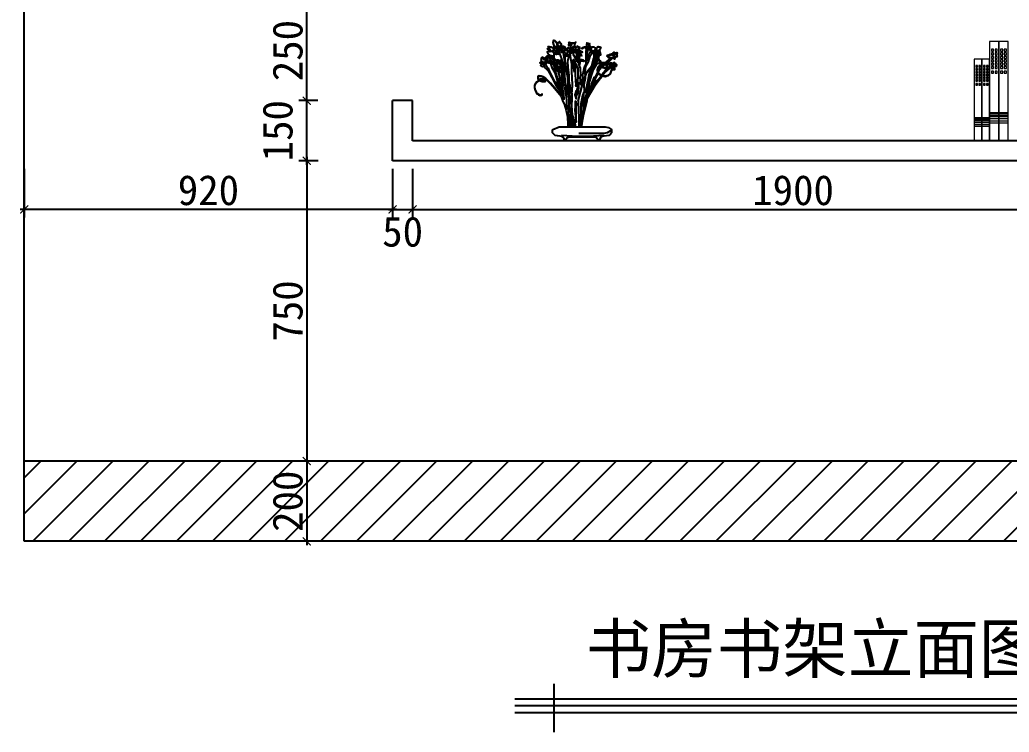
# Model space of a CAD drawing. Header units: millimetres. Extents: x 71641 to 191108, y -23091 to 29972.
# Drawn here: x 156202 to 158673, y -19459 to -17680 of the extents above; entities that cross this region are included whole.
import ezdxf

# ---------------------------------------------------------------- set-up
doc = ezdxf.new("R2010")
doc.units = ezdxf.units.MM
for name, color, linetype in [('00', 1, 'Continuous'), ('3', 5, 'Continuous'), ('7', 7, 'Continuous')]:
    doc.layers.add(name, color=color, linetype=linetype)
doc.layers.add('8', color=8, linetype='Continuous', lineweight=0)
doc.styles.add('30', font='SimSun.ttf', dxfattribs={"height": 75})
doc.styles.get("Standard").update_dxf_attribs({"font": 'SimSun.ttf', "height": 150})
doc.dimstyles.new('30', dxfattribs={"dimscale": 0, "dimtxt": 90, "dimasz": 20, "dimexe": 20, "dimexo": 20, "dimgap": 10, "dimtad": 1, "dimdec": 0, "dimzin": 0, "dimdsep": 46, "dimtxsty": '30', "dimblk": 'ARCHTICK', "dimcen": 20, "dimdle": 10, "dimclrd": 8, "dimclre": 8, "dimclrt": 2, "dimadec": 0, "dimazin": 0, "dimtfac": 1, "dimtdec": 0, "dimtmove": 2, "dimatfit": 3, "dimldrblk": 'DOT', "dimfxl": 0, "dimtolj": 2, "dimtzin": 0, "dimlwd": -1, "dimarcsym": 0})

# ---------------------------------------------------------------- blocks, each defined once
blk = doc.blocks.new('_ARCHTICK')
at = {"color": 0, "linetype": 'ByBlock', "const_width": 0.15}
blk.add_lwpolyline([(-0.5, -0.5), (0.5, 0.5)], dxfattribs=at)
blk = doc.blocks.new('*D471')
at = {"color": 8, "lineweight": -2}
for p, q in [((157183.4, -18052.2), (157183.4, -18173.5)), ((159083.4, -18052.2), (159083.4, -18173.5))]:
    blk.add_line(p, q, dxfattribs=at)
at = {"color": 8}
blk.add_line((157173.4, -18153.5), (159093.4, -18153.5), dxfattribs=at)
at = {"layer": 'Defpoints', "color": 0}
for p in [(157183.4, -18032.2), (159083.4, -18032.2), (159083.4, -18153.5)]:
    blk.add_point(p, dxfattribs=at)
at = {"color": 8, "xscale": 20, "yscale": 20, "zscale": 20, "rotation": 180}
blk.add_blockref('_ARCHTICK', (157183.4, -18153.5), dxfattribs=at)
at = {"color": 8, "xscale": 20, "yscale": 20, "zscale": 20}
blk.add_blockref('_ARCHTICK', (159083.4, -18153.5), dxfattribs=at)
at = {"color": 2, "insert": (158133.4, -18106), "char_height": 75, "attachment_point": 5, "style": '30'}
blk.add_mtext('\\A2;1900', dxfattribs=at)
blk = doc.blocks.new('_Dot')
at = {"color": 0, "linetype": 'ByBlock', "lineweight": -2}
blk.add_line((-0.5, 0), (-1, 0), dxfattribs=at)
at = {"color": 0, "linetype": 'ByBlock', "const_width": 0.5}
blk.add_lwpolyline([(-0.25, 0, 1), (0.25, 0, 1)], format="xyb", close=True, dxfattribs=at)
blk = doc.blocks.new('DOT')
at = {"color": 0, "linetype": 'ByBlock'}
blk.add_line((-0.5, 0), (-1, 0), dxfattribs=at)
at = {"color": 0, "linetype": 'ByBlock', "const_width": 0.5}
blk.add_lwpolyline([(-0.25, 0, 1), (0.25, 0, 1)], format="xyb", close=True, dxfattribs=at)
blk = doc.blocks.new('*D472')
at = {"color": 8, "lineweight": -2}
for p, q in [((157133.4, -18052.2), (157133.4, -18173.5)), ((157183.4, -18052.2), (157183.4, -18173.5))]:
    blk.add_line(p, q, dxfattribs=at)
at = {"color": 8}
blk.add_line((157123.4, -18153.5), (157193.4, -18153.5), dxfattribs=at)
at = {"layer": 'Defpoints', "color": 0}
for p in [(157133.4, -18032.2), (157183.4, -18032.2), (157183.4, -18153.5)]:
    blk.add_point(p, dxfattribs=at)
at = {"color": 8, "xscale": 20, "yscale": 20, "zscale": 20, "rotation": 180}
blk.add_blockref('_ARCHTICK', (157133.4, -18153.5), dxfattribs=at)
at = {"color": 8, "xscale": 20, "yscale": 20, "zscale": 20}
blk.add_blockref('_ARCHTICK', (157183.4, -18153.5), dxfattribs=at)
at = {"color": 2, "insert": (157158.4, -18209.7), "char_height": 75, "attachment_point": 5, "style": '30'}
blk.add_mtext('\\A2;50', dxfattribs=at)
blk = doc.blocks.new('*D473')
at = {"color": 8, "lineweight": -2}
for p, q in [((156947.1, -18032.2), (156899, -18032.2)), ((156947.1, -18782.2), (156899, -18782.2))]:
    blk.add_line(p, q, dxfattribs=at)
at = {"color": 8}
blk.add_line((156919, -18022.2), (156919, -18792.2), dxfattribs=at)
at = {"layer": 'Defpoints', "color": 0}
for p in [(156967.1, -18032.2), (156919, -18782.2), (156967.1, -18782.2)]:
    blk.add_point(p, dxfattribs=at)
at = {"color": 8, "xscale": 20, "yscale": 20, "zscale": 20}
for p, rotation in [((156919, -18032.2), 90), ((156919, -18782.2), 270)]:
    blk.add_blockref('_ARCHTICK', p, dxfattribs=dict(at, rotation=rotation))
at = {"color": 2, "insert": (156871.5, -18407.2), "char_height": 75, "attachment_point": 5, "rotation": 90, "style": '30'}
blk.add_mtext('\\A2;750', dxfattribs=at)
blk = doc.blocks.new('*D474')
at = {"color": 8}
blk.add_line((156919, -18772.2), (156919, -18992.2), dxfattribs=at)
at = {"color": 8, "lineweight": -2}
for p, q in [((156947.1, -18782.2), (156899, -18782.2)), ((156946.4, -18982.2), (156899, -18982.2))]:
    blk.add_line(p, q, dxfattribs=at)
at = {"layer": 'Defpoints', "color": 0}
for p in [(156967.1, -18782.2), (156919, -18982.2), (156966.4, -18982.2)]:
    blk.add_point(p, dxfattribs=at)
at = {"color": 8, "xscale": 20, "yscale": 20, "zscale": 20}
for p, rotation in [((156919, -18782.2), 90), ((156919, -18982.2), 270)]:
    blk.add_blockref('_ARCHTICK', p, dxfattribs=dict(at, rotation=rotation))
at = {"color": 2, "insert": (156871.5, -18882.2), "char_height": 75, "attachment_point": 5, "rotation": 90, "style": '30'}
blk.add_mtext('\\A2;200', dxfattribs=at)
blk = doc.blocks.new('*D475')
at = {"color": 8, "lineweight": -2}
for p, q in [((156213.4, -18052.2), (156213.4, -18173.5)), ((157133.4, -18052.2), (157133.4, -18173.5))]:
    blk.add_line(p, q, dxfattribs=at)
at = {"color": 8}
blk.add_line((157143.4, -18153.5), (156203.4, -18153.5), dxfattribs=at)
at = {"layer": 'Defpoints', "color": 0}
for p in [(156213.4, -18032.2), (157133.4, -18032.2), (156213.4, -18153.5)]:
    blk.add_point(p, dxfattribs=at)
at = {"color": 8, "xscale": 20, "yscale": 20, "zscale": 20, "rotation": 180}
blk.add_blockref('_ARCHTICK', (156213.4, -18153.5), dxfattribs=at)
at = {"color": 8, "xscale": 20, "yscale": 20, "zscale": 20}
blk.add_blockref('_ARCHTICK', (157133.4, -18153.5), dxfattribs=at)
at = {"color": 2, "insert": (156673.4, -18106), "char_height": 75, "attachment_point": 5, "style": '30'}
blk.add_mtext('\\A2;920', dxfattribs=at)
blk = doc.blocks.new('*D477')
at = {"color": 8, "lineweight": -2}
for p, q in [((156946.4, -17632.2), (156899, -17632.2)), ((156946.4, -17882.2), (156899, -17882.2))]:
    blk.add_line(p, q, dxfattribs=at)
at = {"color": 8}
blk.add_line((156919, -17892.2), (156919, -17622.2), dxfattribs=at)
at = {"layer": 'Defpoints', "color": 0}
for p in [(156919, -17632.2), (156966.4, -17632.2), (156966.4, -17882.2)]:
    blk.add_point(p, dxfattribs=at)
at = {"color": 8, "xscale": 20, "yscale": 20, "zscale": 20}
for p, rotation in [((156919, -17632.2), 90), ((156919, -17882.2), 270)]:
    blk.add_blockref('_ARCHTICK', p, dxfattribs=dict(at, rotation=rotation))
at = {"color": 2, "insert": (156871.5, -17757.2), "char_height": 75, "attachment_point": 5, "rotation": 90, "style": '30'}
blk.add_mtext('\\A2;250', dxfattribs=at)
blk = doc.blocks.new('*D478')
at = {"color": 8, "lineweight": -2}
for p, q in [((156946.4, -17882.2), (156899, -17882.2)), ((156947.1, -18032.2), (156899, -18032.2))]:
    blk.add_line(p, q, dxfattribs=at)
at = {"color": 8}
blk.add_line((156919, -18042.2), (156919, -17872.2), dxfattribs=at)
at = {"layer": 'Defpoints', "color": 0}
for p in [(156919, -17882.2), (156966.4, -17882.2), (156967.1, -18032.2)]:
    blk.add_point(p, dxfattribs=at)
at = {"color": 8, "xscale": 20, "yscale": 20, "zscale": 20}
for p, rotation in [((156919, -17882.2), 90), ((156919, -18032.2), 270)]:
    blk.add_blockref('_ARCHTICK', p, dxfattribs=dict(at, rotation=rotation))
at = {"color": 2, "insert": (156846.5, -17957.2), "char_height": 75, "attachment_point": 5, "rotation": 90, "style": '30'}
blk.add_mtext('\\A2;150', dxfattribs=at)

msp = doc.modelspace()

# ---------------------------------------------------------------- hatches: boundary and pattern name
h = msp.add_hatch()
h.set_pattern_fill('ANSI31', color=8, scale=20, style=0)
h.set_pattern_definition([(45, (-14824.956, 160.08), (-44.90128, 44.90128), [])])
h.paths.add_polyline_path([(156213.4, -18782.2), (156213.4, -18982.2), (160003.4, -18982.2), (160003.4, -18782.2)])

# ---------------------------------------------------------------- linework, layer by layer
for p, q in [((156213.4, -18982.2), (156213.4, -16182.2)), ((160003.4, -18982.2), (156213.4, -18982.2))]:
    msp.add_line(p, q)
at = {"color": 3}
for p, q in [((157183.4, -17882.2), (157133.4, -17882.2)), ((157133.4, -18032.2), (157133.4, -17882.2)), ((157183.4, -17982.2), (157183.4, -17882.2)), ((159083.4, -17982.2), (157183.4, -17982.2)), ((159133.4, -18032.2), (157133.4, -18032.2))]:
    msp.add_line(p, q, dxfattribs=at)
at = {"color": 1}
msp.add_line((160003.4, -18782.2), (156213.4, -18782.2), dxfattribs=at)
at = {"layer": '00', "color": 8, "lineweight": -2}
for p, q in [((157535.8, -19337.8, -342.9), (157535.8, -19458.7, -342.9)), ((158860.3, -19376.1, -342.9), (157438.8, -19376.1, -342.9)), ((158860.3, -19410.2, -342.9), (157438.8, -19410.2, -342.9))]:
    msp.add_line(p, q, dxfattribs=at)
at = {"layer": '00', "color": 2, "lineweight": -2}
msp.add_line((158860.3, -19393.2, -342.9), (157438.8, -19393.2, -342.9), dxfattribs=at)
at = {"layer": '3'}
for points in [[(157538.1, -17747.3), (157535.5, -17741.9), (157534.4, -17736.5), (157535, -17733.1), (157536.1, -17731.6), (157538.5, -17732), (157541.7, -17735.7), (157544.1, -17741.2)], [(157538.5, -17748.2), (157535.9, -17742.7), (157534.8, -17737.3), (157535.4, -17733.9), (157536.5, -17732.4), (157538.9, -17732.9), (157542.1, -17736.5), (157544.5, -17742.1)], [(157538.5, -17762.6), (157540.6, -17765.4), (157542.3, -17767.3), (157541.2, -17763.7), (157543.4, -17763.4), (157546.2, -17765.8), (157548.1, -17765.2), (157547.2, -17762.6), (157550.2, -17761.9), (157548.9, -17755.5), (157548.1, -17750.2), (157547.9, -17747.4), (157551.3, -17750), (157553.2, -17749.3), (157553.6, -17747.8), (157553, -17746.1), (157554.1, -17744.8), (157554.7, -17741.6), (157554.1, -17739.7), (157553.2, -17740.1), (157552.1, -17737.4), (157550.9, -17736.1), (157550, -17734.6), (157548.7, -17736.5), (157547.6, -17737.1), (157546.6, -17738.6), (157545.5, -17740.1), (157545.3, -17742.5), (157543.8, -17741.6), (157545.1, -17747), (157543.8, -17747), (157542.9, -17748.5), (157540.8, -17748), (157539.9, -17748.7), (157537.2, -17747.6)], [(157573.9, -17746.6), (157573.2, -17742.7), (157574.1, -17738.4), (157573.4, -17736.7), (157573.9, -17735.9), (157579, -17737.8), (157583.7, -17738), (157583.7, -17740.1), (157586.7, -17737.6), (157590.8, -17735.9), (157588.2, -17739.5), (157587.4, -17744.4), (157586.7, -17745.5), (157585.9, -17747.6), (157584.4, -17751.3), (157584.1, -17757.3), (157583.7, -17760.3), (157582.9, -17762), (157582.4, -17757), (157580.9, -17758.8), (157579.9, -17763.9), (157578.8, -17762.6), (157578.6, -17756.8), (157579.4, -17753), (157578.6, -17750.8), (157578.6, -17747.2), (157577.5, -17746.3), (157575.6, -17745.5), (157573.9, -17746.6)], [(157617, -17753.1), (157617.8, -17755.1), (157619.9, -17755.1), (157621.4, -17754.5), (157624.4, -17754.6), (157626.3, -17754.8), (157626.4, -17754.6), (157624.5, -17754), (157626.3, -17752), (157626.4, -17751.4), (157624.8, -17750.7), (157623.4, -17749.6), (157623.8, -17749.3), (157625.1, -17748.2), (157627.3, -17748.2), (157629.5, -17749.9), (157629.7, -17750.7), (157629.6, -17749.4), (157630.3, -17748.4), (157628.9, -17748.4), (157627.5, -17746.9), (157625.2, -17745.8), (157624.2, -17746.2), (157623.4, -17746.3), (157624.4, -17742.9), (157626.2, -17740.1), (157625.7, -17739.5), (157625.1, -17740.1), (157624.3, -17741.3), (157622.8, -17741.7), (157621.7, -17741.3), (157621.9, -17738.8), (157620.3, -17740.4), (157619.5, -17740.4), (157619.2, -17739.8), (157618.5, -17738.2), (157618, -17737.7), (157617.6, -17743.1), (157617.4, -17747.1)], [(157526.1, -17758.5), (157525.6, -17760.2), (157522.6, -17759.4), (157519.4, -17760.4), (157519.8, -17762.6), (157522, -17765.8), (157525.3, -17768.8)], [(157534.4, -17757.5), (157531.8, -17758.7), (157530.1, -17759.6), (157527.7, -17759.6), (157524.5, -17757.5), (157522.4, -17755.1), (157523.2, -17755.3), (157520.9, -17753.6), (157519.8, -17752.1), (157524.3, -17751.5), (157525.8, -17750.6), (157523, -17748.7), (157521.7, -17747.2), (157524.5, -17747), (157528.4, -17747.6), (157530.9, -17749.1), (157531.4, -17749.1), (157532.7, -17749.3), (157534.2, -17750.2), (157534.6, -17753.4), (157534.8, -17755.3), (157534.4, -17756.2), (157534.8, -17757), (157534.4, -17757)], [(157532.7, -17770.4), (157535.4, -17769.9), (157536.5, -17769.2), (157537.6, -17767.1), (157538.4, -17763.7), (157538.7, -17761.5), (157541.9, -17761.5), (157542.5, -17759.2), (157542.7, -17759), (157544.4, -17758.3), (157544.4, -17756), (157545.9, -17755.1), (157545.5, -17754.2), (157543.6, -17753.4), (157540.8, -17751.9), (157539.1, -17750.4), (157537.2, -17747.6), (157535.2, -17748), (157534.4, -17748.7), (157534.2, -17750.2)], [(157543.4, -17763.4), (157545.1, -17760.7), (157546.8, -17760.4), (157545.7, -17757.2), (157546.8, -17754.5), (157546.8, -17752.5), (157545.3, -17750), (157544, -17749.8), (157543.8, -17751), (157543.6, -17751.7), (157542.2, -17752.6)], [(157555.8, -17785.6), (157559.2, -17795.5), (157562.4, -17806.3), (157561.1, -17793.9), (157557.6, -17784.7), (157556.1, -17777.4), (157551, -17764.4), (157548.8, -17750.1)], [(157554.1, -17744.8), (157556.3, -17745.1), (157560.2, -17746.1), (157563.2, -17748.1), (157563.8, -17749.8), (157563.2, -17750.4), (157562.5, -17751.1), (157562.5, -17750), (157560.8, -17748.1), (157556.7, -17748.1), (157557.4, -17751.1), (157557.4, -17752.5), (157557, -17756.4), (157556.7, -17757), (157556.1, -17759.2), (157555.9, -17760.2), (157555.5, -17761.7), (157555.6, -17761.1), (157555.4, -17759.2), (157554.3, -17755.5), (157554.1, -17750.4), (157553.4, -17748.6)], [(157557.2, -17754.5), (157559.7, -17751.5), (157561.5, -17751.9), (157563.8, -17753.2), (157566.4, -17752.3), (157568.5, -17753.8), (157569.2, -17757), (157567.7, -17757), (157566.6, -17755.5), (157564.9, -17754.9)], [(157557.2, -17754.5), (157558, -17758.5), (157558.7, -17762.2), (157561.5, -17762.2), (157564, -17762.2), (157565.3, -17764.1), (157564.9, -17767.1), (157567, -17770.3), (157570.2, -17769.9), (157572.2, -17767.3), (157574.5, -17770.1), (157577.6, -17771.7)], [(157558.9, -17763.4), (157561.4, -17777.7), (157564, -17800.9), (157567.2, -17808.5), (157569.7, -17822.1), (157570, -17821.2), (157568.4, -17808.8), (157566.8, -17797.7), (157565.6, -17792), (157564, -17784.4), (157564.3, -17775.5), (157564.6, -17767.9)], [(157574.7, -17752.1), (157571.9, -17750.4), (157570.9, -17750.4), (157569.2, -17752.3), (157568.5, -17753.8)], [(157573.2, -17770.1), (157570.3, -17784.7), (157570.6, -17799), (157573.2, -17818.6), (157573.2, -17830.7), (157574.1, -17840.2), (157576, -17844), (157576.4, -17851.9), (157578.9, -17863.1), (157581.1, -17863.7), (157582.1, -17858.6), (157582.4, -17841.8), (157580.8, -17809.4), (157580.8, -17799.9), (157580.8, -17791), (157578.3, -17777.7), (157577.3, -17769.8), (157575.4, -17756.5), (157574.5, -17750.4)], [(157583.2, -17761.3), (157585.8, -17761), (157588.8, -17761.4), (157591.7, -17762.7), (157592.9, -17762.1), (157593.5, -17760), (157593.8, -17757.3), (157595.1, -17758.3), (157596.3, -17762.3), (157598.6, -17759.3), (157599.5, -17759.3), (157602.6, -17759.9), (157604.9, -17761.4), (157607.6, -17761.3), (157607.7, -17760.9), (157602.7, -17758.5), (157599, -17757), (157598.9, -17755.4), (157600.9, -17750.4), (157600.9, -17748.9), (157599.2, -17749.9), (157597.3, -17748.3), (157596.2, -17746.8), (157594.4, -17746.5), (157593.8, -17748), (157593.7, -17749.7), (157592.6, -17750), (157590.1, -17748.2), (157587.1, -17746.7), (157586, -17747.1)], [(157585.9, -17748.1), (157587.6, -17749), (157589.3, -17750.5), (157590.2, -17751.9), (157590, -17754.5), (157588.9, -17755.3), (157586.2, -17756.3), (157584.5, -17757.7), (157584.2, -17758.3)], [(157592.5, -17762.3), (157593.7, -17770.9), (157595.4, -17785.8), (157593.7, -17783.6), (157589.4, -17774.3), (157585.2, -17767.9), (157584.7, -17762.3), (157584.6, -17761.2)], [(157592.5, -17762.6), (157592.3, -17767.3), (157591.8, -17772.2), (157591, -17774.3), (157590.2, -17775.4)], [(157617, -17752.9), (157616, -17759.7), (157616, -17773.9), (157616, -17788.7), (157615.6, -17792), (157611.9, -17798.7), (157608.9, -17811.3), (157607.7, -17818), (157607.3, -17825.1), (157604.4, -17842.8), (157603.5, -17841.6), (157602.2, -17832.2), (157601.8, -17824.5), (157603.5, -17818.6), (157602.6, -17800.7), (157598.8, -17790.9), (157598.4, -17771.3), (157597.5, -17761.1)], [(157600.3, -17778.6), (157600.6, -17769.2), (157600.7, -17766.4), (157601.7, -17766.7), (157604.2, -17768.8), (157606.2, -17769.9), (157605, -17768.3), (157602.3, -17764.9), (157600.8, -17764.1), (157599.2, -17764.6), (157598.4, -17766.3), (157598.4, -17771.3)], [(157617, -17753.1), (157616.2, -17750.6), (157614.8, -17748.6), (157612.6, -17749.5), (157609.5, -17751.1), (157608.3, -17752.4), (157606.6, -17753.1), (157605.5, -17752.4), (157605.7, -17751.4), (157607.5, -17750.5), (157609.9, -17748.8), (157612.7, -17747.8), (157615.5, -17747.5), (157617.4, -17747.1)], [(157630.3, -17797.4), (157625.7, -17807.5), (157623.2, -17817.6), (157620.7, -17831.8), (157616.6, -17850.7), (157614.7, -17861.8), (157612.5, -17860.2), (157612.1, -17841.6), (157614.7, -17826.4), (157614.3, -17809.7), (157615.6, -17797.1), (157622.6, -17785.4), (157625.4, -17776.8), (157627.4, -17769), (157631.3, -17763.6)], [(157628.2, -17759.3), (157624.8, -17764.2), (157622.9, -17768.2), (157619.5, -17781.4), (157619.5, -17766.4), (157620.1, -17760.1), (157621.6, -17754.5)], [(157636.6, -17773.2), (157636.5, -17767.9), (157636.7, -17765.7), (157635.6, -17764.4), (157634.8, -17764.9), (157634, -17762.6), (157632.8, -17763.5), (157631.4, -17762.7), (157630.2, -17760.2), (157628.2, -17759.3), (157627.5, -17758.3), (157626.8, -17755.7), (157626.4, -17754.7), (157628.8, -17756.6), (157629.7, -17756.9), (157630.1, -17755.1), (157629.9, -17752.7), (157629.7, -17750.7)], [(157629.7, -17756.9), (157629.8, -17758.5), (157630.2, -17760.2)], [(157630.3, -17748.4), (157632.7, -17747.6), (157635.9, -17748), (157637.5, -17749.3), (157638.8, -17750.7), (157640, -17752.4), (157640.2, -17754.3), (157640.3, -17756.5), (157639.1, -17754.9), (157637.5, -17756.4), (157635.5, -17759.3), (157637.1, -17762.5), (157638.1, -17764.3), (157640.3, -17762.3), (157641.6, -17759.7), (157641.9, -17757.1), (157641.3, -17755.2), (157642.4, -17754.2), (157642.2, -17751.4), (157643.7, -17749.6), (157644.9, -17749.4), (157645.4, -17747.7), (157646.7, -17747.2), (157647.9, -17748.2), (157651.3, -17748.2), (157652.5, -17749.4), (157653.6, -17751.3), (157650, -17756), (157650.7, -17758.1), (157649.8, -17759.5), (157651, -17761.4), (157651.8, -17763.2), (157651.4, -17764.4), (157652.5, -17765.3), (157652.1, -17768.4), (157649.4, -17768.8), (157647.4, -17772.9), (157647.2, -17777.7), (157649, -17780.7), (157649.6, -17780.8), (157649.4, -17781.2), (157652.1, -17783.3), (157652.8, -17785.3), (157652.2, -17786.5), (157650.8, -17786.9), (157650.7, -17785.3), (157650.5, -17784.5), (157649.5, -17783.3), (157648, -17781.5), (157646.7, -17781.2), (157644.8, -17781.3), (157643.9, -17781.2), (157642.5, -17782.8), (157640.7, -17783.8), (157639.3, -17784.1), (157636.5, -17782.8), (157635, -17781.1), (157634.9, -17778.7), (157635.3, -17777.4), (157637.7, -17776.5), (157638.9, -17776.4), (157641.6, -17776.8), (157642.1, -17774.2), (157642.6, -17771.5), (157644.4, -17769.4), (157643.9, -17767.9), (157644, -17765.5), (157645.3, -17764.2), (157645.8, -17762.9), (157646.8, -17760.3), (157646.2, -17758.5), (157645.1, -17759.8), (157644, -17760.5), (157642.7, -17759.2), (157641.6, -17759.7)], [(157642.8, -17759.4), (157638.7, -17767.6), (157634.6, -17778.7), (157630.3, -17796)], [(157686.6, -17778.7), (157686, -17776.7), (157684.8, -17775.7), (157683.2, -17775.6), (157681.5, -17777), (157680.3, -17777.3), (157678, -17777.3), (157674.6, -17776.3), (157671.7, -17773.5), (157670.2, -17771.6), (157669.4, -17769.9), (157669.7, -17768.7), (157670.6, -17768.3), (157673.6, -17767.7), (157677, -17766.5), (157680.1, -17765.5), (157681.8, -17765.2), (157684, -17763.2), (157686.8, -17761.4), (157687.4, -17762.2), (157689.1, -17762.5), (157691.7, -17762.6), (157693, -17762), (157693.9, -17763.8), (157693.1, -17765.9), (157693.2, -17769.6), (157693.9, -17771.1), (157692.9, -17773), (157690.8, -17773.3), (157687.4, -17774.2), (157686.4, -17774.2), (157688.1, -17776.5), (157687.6, -17778.2), (157687.3, -17778.8), (157686.6, -17778.7)], [(157513.4, -17792.7), (157511.7, -17791.6), (157511.2, -17789.8), (157510.1, -17788.4), (157508.9, -17787.9), (157509.4, -17791.3), (157510.1, -17793.5), (157509.3, -17796.1), (157508.8, -17797.6), (157508.5, -17797.9), (157507, -17796.8), (157504, -17794.9), (157503.8, -17793.1), (157504.2, -17791.6), (157506.5, -17790.3), (157507.3, -17790.1), (157507, -17788.7), (157506.2, -17787.7), (157504.2, -17788), (157502.4, -17788.8), (157501.9, -17788.5), (157501.6, -17788), (157501.5, -17787.5), (157501.7, -17787.1), (157502.9, -17786.7), (157504.7, -17785.3), (157505.2, -17784), (157505, -17782.3), (157504.4, -17781.4), (157504.4, -17780.4), (157505, -17779.2), (157505, -17777.3), (157505.2, -17775.7), (157506, -17774.1), (157506.9, -17773.5), (157509.5, -17774.5), (157511.5, -17775.6), (157513.4, -17777.2), (157513.8, -17780.1), (157514.1, -17781.8), (157516.8, -17781.6), (157519.9, -17782), (157519.9, -17782.6), (157516.7, -17783.4), (157515.3, -17784.5), (157514.3, -17786.5), (157514.4, -17788.8), (157514.5, -17789.7)], [(157513.4, -17792.7), (157513.9, -17792), (157513.9, -17790.5), (157513.9, -17789.7), (157513.7, -17787.7), (157513.6, -17787)], [(157514.5, -17789.7), (157517.2, -17795), (157521.4, -17801.3), (157524.1, -17807.9), (157527.5, -17814.6), (157531.2, -17821.8), (157534.3, -17827.8), (157536, -17831), (157540.2, -17836), (157546, -17846.9), (157550.4, -17853.1), (157547.2, -17842.2), (157545.7, -17839.6), (157548.1, -17842), (157545.7, -17835.1), (157540.6, -17818), (157538.5, -17811), (157532.9, -17802), (157529.5, -17791.9), (157527.1, -17784.5), (157525.2, -17782.8)], [(157525.2, -17782.8), (157524.2, -17783.6), (157524.2, -17784.9), (157525.2, -17786.3), (157525.2, -17787.3), (157524.5, -17788.4), (157523.7, -17788.3), (157522.8, -17787.2), (157521.3, -17787.1), (157520.9, -17787.4), (157519.7, -17787.1), (157518.7, -17788.1), (157518, -17788.9), (157517.6, -17788.9), (157517.5, -17787.2), (157515.6, -17786.8), (157515.3, -17785.9), (157515.1, -17785.6)], [(157519.9, -17782.6), (157521.5, -17782.9), (157522.4, -17782.3), (157522.1, -17781.1), (157520.7, -17779.7), (157519.5, -17778.7), (157519.4, -17777.5), (157520.2, -17775.7), (157521.5, -17775.2), (157521.7, -17773.9), (157520.7, -17772.3), (157520.1, -17772.9), (157518.4, -17773.8), (157517.1, -17774.6), (157517, -17773.7), (157517.2, -17773.1), (157518.5, -17771.3), (157519.7, -17770.4), (157521.7, -17769.9), (157522.9, -17770), (157524.7, -17769.1), (157526, -17768.9), (157527.2, -17769.1), (157529, -17769.1), (157531.6, -17769.9), (157532.7, -17770.4), (157532.9, -17773.5), (157533.2, -17775.2), (157535.1, -17776.2), (157535.4, -17776.9), (157533.4, -17776.8), (157532.1, -17776.2), (157530.7, -17775.4), (157530.2, -17774.6)], [(157534.8, -17791.7), (157532.5, -17787.7), (157530.1, -17783.5), (157527.6, -17779.5), (157525.4, -17775.1), (157523.5, -17772.4), (157525.8, -17772.1), (157528.1, -17772.8), (157529.1, -17773.3)], [(157525.2, -17782.8), (157526.3, -17782.5), (157527.5, -17782.5), (157529.1, -17783.3)], [(157542.1, -17794.5), (157538.9, -17789.1), (157534.8, -17781.2), (157531, -17775.8), (157529.1, -17773.3)], [(157541.1, -17783.6), (157539.5, -17780.5), (157538, -17777.4), (157536.9, -17776.9), (157536.5, -17775.1), (157536.5, -17771.2), (157536.5, -17769.2)], [(157544.5, -17794.2), (157542.6, -17794.9), (157540.5, -17794.9), (157538.8, -17795.5), (157539.5, -17797.1), (157541.9, -17799.4), (157543.7, -17802.1), (157545.5, -17803.1), (157547.1, -17802), (157549.1, -17802.1), (157551, -17800.9), (157553, -17799.1), (157554.1, -17798.5), (157555.1, -17797.5), (157554.7, -17796.5), (157552.9, -17794.8), (157551.9, -17794), (157552.9, -17792.7), (157554.9, -17791.2), (157555.1, -17790.1), (157555.3, -17786.2), (157555.5, -17782.6), (157555.1, -17780.6), (157553.1, -17781), (157551.4, -17782.4), (157550.1, -17782.5), (157548.7, -17781), (157547.9, -17780.9), (157546.6, -17782.2), (157546, -17781), (157545.5, -17780.9), (157544.4, -17781.8), (157544.4, -17780.6), (157543.9, -17780), (157543.3, -17780.9), (157542.1, -17782.1), (157541.6, -17783.8), (157541.7, -17786.7), (157542.4, -17790), (157544.5, -17792.6), (157545, -17793.2), (157544.9, -17793.8), (157544.5, -17794.2)], [(157585.6, -17787.3), (157584.3, -17787.5), (157583.3, -17787.3), (157582.9, -17784.6), (157582.6, -17782.1), (157583.3, -17781.6), (157584.7, -17781.8), (157584.8, -17779.7), (157586.2, -17781.2), (157588.3, -17784.6), (157589.2, -17786.3), (157587.7, -17786.5), (157587.1, -17786.9)], [(157584.3, -17787.5), (157584.5, -17794.9), (157584.8, -17800), (157586.2, -17807.2), (157587.3, -17810.8)], [(157587.3, -17810.8), (157587.3, -17799), (157586.2, -17791.4), (157585.6, -17787.3)], [(157587.9, -17791.1), (157587.3, -17788.8), (157587.1, -17786.9)], [(157587.9, -17791.1), (157589.2, -17789.2), (157589, -17786.5)], [(157591.3, -17789.8), (157590, -17796.1), (157589.4, -17810.7), (157589.7, -17836.4), (157591.3, -17834.2), (157591.3, -17845.6), (157593.2, -17837), (157593.5, -17846.2), (157595.7, -17836.1), (157597, -17819.9), (157596.7, -17801.2), (157591.3, -17789.8)], [(157597.1, -17882.3), (157607.2, -17840.4), (157618.4, -17810.4), (157630.3, -17796), (157641.6, -17789.1), (157656, -17786.6), (157668.5, -17787.2), (157675.4, -17791.6), (157680.4, -17802.2), (157676.7, -17814.1), (157671, -17819.1), (157664.1, -17821), (157654.7, -17818.5), (157646.6, -17812.9), (157644.7, -17805.3), (157646.6, -17797.8), (157651.6, -17792.8), (157658.9, -17790.9), (157663.8, -17790.7), (157667.8, -17792.1), (157669.6, -17794.9), (157667.8, -17798.6), (157663.8, -17800.4), (157658.7, -17799), (157656.3, -17796.7), (157655.6, -17793.9), (157655.6, -17791.1), (157656.3, -17789), (157657.7, -17788), (157662.3, -17786.9)], [(157597.1, -17883.7), (157607.2, -17841.8), (157618.4, -17811.8), (157630.3, -17797.4), (157641.6, -17790.6), (157656, -17788.1), (157668.5, -17788.7), (157675.4, -17793.1), (157680.4, -17803.7), (157676.7, -17815.6), (157671, -17820.6), (157664.1, -17822.5), (157654.7, -17820), (157646.6, -17814.3), (157644.7, -17806.8), (157646.6, -17799.3), (157651.6, -17794.3), (157658.9, -17792.3), (157663.8, -17792.1), (157667.8, -17793.5), (157669.6, -17796.4), (157667.8, -17800), (157663.8, -17801.9), (157658.7, -17800.4), (157656.3, -17798.2), (157655.6, -17795.4), (157655.6, -17792.5), (157656.3, -17790.5), (157657.7, -17789.5), (157662.3, -17788.4)], [(157600.3, -17778.6), (157600.9, -17779.7), (157601, -17780), (157602.9, -17779.9), (157605.6, -17779.6), (157606.8, -17780.1), (157609.2, -17780.4), (157610.4, -17781.2), (157611.1, -17782.1), (157611.5, -17783.5), (157611.2, -17784.1), (157609.7, -17783.9), (157609.6, -17783.4), (157607.7, -17783.4), (157606.3, -17783.5), (157603, -17783.3), (157600.6, -17782.3), (157600.6, -17785.7), (157600.1, -17793.8)], [(157633, -17794.3), (157636.2, -17786.3), (157637.7, -17783.4)], [(157639, -17784.1), (157636.2, -17792.4)], [(157640.2, -17776.6), (157641.3, -17772.6), (157642.3, -17769.6), (157643.9, -17767.9)], [(157642.5, -17788.9), (157642.5, -17788.5), (157643.4, -17785.9), (157644.7, -17781.8)], [(157662.7, -17788.4), (157659.9, -17790.8)], [(157676.6, -17777.1), (157666.5, -17785), (157664.2, -17787)], [(157664.6, -17791), (157667.7, -17788.6)], [(157669.1, -17787.6), (157672.5, -17785), (157681, -17777.7)], [(157672.4, -17789.7), (157674.3, -17789.4), (157675.7, -17788.3), (157676.9, -17787), (157678.5, -17787.5), (157679.8, -17787.8), (157680.7, -17789.4), (157682.2, -17789.5), (157683.2, -17789.4), (157683.2, -17789.5)], [(157677.3, -17795.4), (157679.5, -17795.1), (157681.5, -17793.8), (157682.5, -17793.1), (157683.6, -17792), (157684.8, -17790.6), (157686.7, -17791), (157687.5, -17791.8), (157688.7, -17791.5), (157690.2, -17792.7), (157689.8, -17793.5), (157687.8, -17794.4), (157687.1, -17795), (157687, -17795.6), (157687.5, -17796.2), (157690.7, -17795.5), (157692, -17796.4), (157692.8, -17795.7), (157692.8, -17794.7), (157693.4, -17793.9), (157693.2, -17793.1), (157692, -17791.5), (157690.5, -17790), (157689.4, -17789.3), (157687.7, -17788.3), (157687.2, -17787.5), (157686.2, -17786.8), (157685, -17787.9), (157683.9, -17788.7), (157682.6, -17790.3), (157680.7, -17792.2), (157679.4, -17793.4), (157678.3, -17793.7), (157676.8, -17792.8), (157675.9, -17792)], [(157509.4, -17791.3), (157511.2, -17795.1), (157514.5, -17800.3), (157518, -17803.3), (157521.7, -17807.7), (157525.3, -17813.2), (157530.7, -17824.6), (157542, -17844.8), (157548.1, -17854), (157552.7, -17863.7), (157555, -17869.1), (157554.1, -17870.4)], [(157534.8, -17791.7), (157537.3, -17801.9), (157540.6, -17812.3), (157542.7, -17818.4), (157544.6, -17825.9), (157547.6, -17831.7), (157549.2, -17837.5), (157551.2, -17842.6), (157552.5, -17846.7), (157553.3, -17852.8), (157558.8, -17873.1), (157561.5, -17878.6), (157560.9, -17865.8), (157557.4, -17849.9), (157552.5, -17834), (157550.2, -17821.2), (157547.3, -17810), (157542.5, -17801.4), (157537.4, -17794.1), (157534.8, -17791.7)], [(157548.5, -17802.5), (157549.4, -17806.3), (157550.4, -17812), (157547.2, -17805.3), (157546.6, -17803.7)], [(157561.8, -17845.9), (157558.9, -17838.6), (157556, -17829.4), (157556, -17822.1), (157555.5, -17806.3), (157554.2, -17799.9)], [(157561.8, -17845.9), (157560.2, -17838.3), (157559.5, -17833.2), (157561.4, -17833.5), (157560.5, -17819.6), (157559.9, -17810.1), (157558.3, -17800.9), (157556.4, -17795.5), (157554.8, -17791.7)], [(157566.2, -17842.6), (157563.4, -17820.9), (157563.1, -17810.4), (157562.4, -17806.3)], [(157657.9, -17792.6), (157655.1, -17795.1), (157650.7, -17800.1), (157635.8, -17829.2), (157634.3, -17833.3), (157636.5, -17823.5), (157632.1, -17835.5), (157627.3, -17848.4), (157623.5, -17860.4), (157623.2, -17855.1), (157626.4, -17847.2), (157623.8, -17849.7), (157623.8, -17846.9), (157624.8, -17835.8), (157631.1, -17816.9), (157635.2, -17804.6), (157639.6, -17796.4), (157642.5, -17791.9), (157642.5, -17790.4)], [(157635.5, -17794.3), (157633.9, -17798.9), (157631.7, -17807.1), (157627, -17820.7), (157623.2, -17831.1), (157627.6, -17809.9), (157632.3, -17796.2)], [(157654.5, -17819.8), (157653.2, -17821.6), (157644.4, -17831.7), (157640.9, -17837.1), (157641.2, -17833), (157639.9, -17833.6), (157625.4, -17864.2), (157623.8, -17866.4), (157632.1, -17843.4), (157638.1, -17830.1), (157646.3, -17814.4), (157646.5, -17813.8)], [(157646.8, -17813), (157650.1, -17804.6), (157655.1, -17798.6), (157656.2, -17797.7)], [(157676.9, -17796.3), (157672.5, -17800.8), (157666.5, -17804.6), (157660.5, -17811.5), (157655.4, -17818.6)], [(157656.8, -17797.2), (157662.1, -17792.9), (157663, -17792.2)], [(157657.4, -17819.2), (157658.4, -17817.5), (157662.4, -17812.5), (157674.4, -17802.7), (157678.5, -17799.7)], [(157679.7, -17799), (157680.9, -17798.7), (157681.3, -17800), (157682.2, -17802.8), (157683.5, -17804.4), (157684.3, -17804.3), (157686.4, -17804.8), (157687.9, -17804.7), (157688.7, -17802.1), (157688.4, -17799.8), (157687.7, -17797.2), (157687.5, -17796.4)], [(157680.8, -17798.7), (157683.3, -17796.9), (157685.7, -17795.7), (157687, -17795.4)], [(157554.1, -17870.4), (157538.5, -17851.3), (157527.4, -17838.4), (157515.8, -17826.8), (157509.2, -17822.4), (157504.6, -17820.9), (157499.6, -17820.3), (157496.2, -17821.6), (157495.8, -17823.4), (157496, -17825.4), (157496.9, -17827.8), (157502, -17831.1), (157507.1, -17833.3), (157513.3, -17832.9), (157514.8, -17831.8), (157514.8, -17830.7), (157514.6, -17829.1), (157512.6, -17827.6), (157508.2, -17827.6), (157502.9, -17828.5), (157499.3, -17830.5), (157493.6, -17834.9), (157489.2, -17840.6), (157488, -17844), (157487.8, -17848.2), (157489.1, -17855.3), (157492, -17860.6), (157495.1, -17864.3), (157498, -17866.3), (157502.2, -17867.6), (157505.7, -17867), (157506.8, -17866.1), (157507, -17864.3)], [(157554.1, -17871.9), (157538.5, -17852.8), (157527.4, -17839.9), (157515.8, -17828.3), (157509.2, -17823.9), (157504.6, -17822.3), (157499.6, -17821.8), (157496.2, -17823.1), (157495.8, -17824.9), (157496, -17826.9), (157496.9, -17829.3), (157502, -17832.5), (157507.1, -17834.7), (157513.3, -17834.4), (157514.8, -17833.3), (157514.8, -17832.2), (157514.6, -17830.5), (157512.6, -17829.1), (157508.2, -17829.1), (157502.9, -17830), (157499.3, -17832), (157493.6, -17836.4), (157489.2, -17842), (157488, -17845.5), (157487.8, -17849.7), (157489.1, -17856.8), (157492, -17862.1), (157495.1, -17865.7), (157498, -17867.8), (157502.2, -17869), (157505.7, -17868.5), (157506.8, -17867.6), (157507, -17865.7)], [(157569.7, -17822.1), (157570.7, -17842.8), (157572.6, -17855.8), (157573.9, -17863.7), (157575.8, -17871.3)], [(157594.5, -17868.8), (157596.4, -17863.1), (157598.3, -17849.5), (157598.7, -17837.4), (157593.3, -17854.3), (157593.6, -17860.6), (157594.5, -17868.8)], [(157606.1, -17947.3), (157606.5, -17937.8), (157610.2, -17919.3), (157619.6, -17882.5), (157620.3, -17876.1), (157639.2, -17843.8), (157648, -17831.3), (157655.7, -17822.2), (157656.7, -17820.5)], [(157561.8, -17845.9), (157565.3, -17861), (157567.2, -17881), (157567.8, -17892.7), (157572.3, -17907), (157573.6, -17924.5), (157575.5, -17940.3), (157576.1, -17947.3)], [(157566.2, -17842.6), (157569.4, -17859.5), (157573.2, -17877.9), (157573.6, -17893.1), (157578, -17912.4), (157578.5, -17918.6)], [(157581.1, -17863.7), (157581.2, -17879.1), (157580.2, -17894.4), (157581.8, -17917.2), (157584.4, -17925.1), (157583.7, -17938.1), (157585.9, -17947.3)], [(157591.4, -17857.1), (157588.5, -17867.3), (157591.4, -17877.4), (157592.6, -17873.3), (157592.3, -17866.6), (157592.3, -17860.3), (157591.4, -17857.1)], [(157606.3, -17897), (157607.9, -17890.9), (157609, -17875.7), (157610.9, -17867), (157610.9, -17860.9), (157607.7, -17869.3), (157607.3, -17877), (157606.5, -17888), (157606.3, -17897)], [(157623, -17842.7), (157619.6, -17852), (157617.8, -17860.8), (157617.8, -17865), (157614.4, -17874.1), (157612.1, -17880), (157611.1, -17890.6), (157616.9, -17878.9), (157619.4, -17873.9), (157620.9, -17859.1), (157622.1, -17850.8), (157623, -17842.7)], [(157554.1, -17871.9), (157557.9, -17881.5), (157562.6, -17893), (157567, -17907.1), (157570, -17922.6), (157570.7, -17942.9), (157570.7, -17947.2)], [(157575.8, -17871.3), (157577.7, -17887.7), (157580.2, -17894.4)], [(157589.4, -17882.9), (157589.1, -17895.6), (157588.2, -17905.8), (157590.4, -17921.6), (157591.7, -17935.9), (157592, -17918.2), (157591.7, -17901.7), (157592.6, -17890.9), (157591.7, -17884.2), (157589.4, -17882.9)], [(157597.1, -17883.7), (157597.4, -17906.4), (157598, -17923.9), (157598, -17947)], [(157607.7, -17869.3), (157603.7, -17889.9), (157603.1, -17918.8), (157602.5, -17940), (157601.2, -17947)], [(157605.6, -17929.1), (157609.2, -17916.4), (157614.4, -17892.2), (157615, -17888.7), (157610, -17896), (157609, -17900.1), (157608.4, -17911.4), (157606.9, -17920.3), (157605.6, -17929.1)], [(157578.5, -17918.6), (157577.4, -17921.6), (157577.4, -17930), (157580.1, -17942.5), (157581.5, -17945.6), (157582.2, -17936.1), (157580.1, -17924.3), (157578.5, -17918.6)], [(157586.6, -17929.6), (157585.9, -17937.5), (157588.5, -17945.8), (157589.8, -17945.8), (157589.8, -17943.2), (157589.4, -17937.8), (157588.5, -17930.8), (157587.5, -17929.9), (157585.9, -17929.6)]]:
    msp.add_lwpolyline(points, dxfattribs=at)
for centre, radius, start, end in [((157521.9, -17757.9), 6.07, 343.3979, 88.6185), ((157529.9, -17766.3), 7.19, 331.5372, 81.4419), ((157542, -17763.8), 12, 96.0027, 127.9061), ((157535.4, -17769.9), 12.9, 56.4685, 92.5132), ((157549.1, -17741.8), 3.84, 190.0835, 287.3595), ((157554.6, -17754.6), 9.34, 317.4494, 8.5365), ((157547.4, -17757), 23.7, 325.8596, 358.4059), ((157576.5, -17744.7), 3.88, 335.476, 121.5886), ((157588.9, -17757.5), 10.3, 106.9459, 176.331), ((157591.3, -17766.4), 8.15, 91.7026, 128.9059), ((157576.6, -17749.9), 14.9, 339.8328, 2.1106), ((157589.4, -17760.7), 2.96, 347.2583, 54.6294), ((157600.2, -17758.9), 6.55, 112.4557, 165.5637), ((157598.5, -17759.7), 3.7, 92.823, 159.0759), ((157615.2, -17748.8), 5.35, 304.3105, 37.9104), ((157622.6, -17757), 5.72, 67.7331, 139.3122), ((157629.9, -17757.2), 5.13, 292.3879, 10.7382), ((157646.1, -17752.8), 4.02, 200.8422, 304.258), ((157636.7, -17762.2), 11.6, 324.5799, 12.778), ((157697, -17769.5), 12.9, 147.9732, 180.4941), ((157692.4, -17771.3), 7.56, 117.7661, 190.0812), ((157504.9, -17791.7), 5.48, 43.4224, 118.4151), ((157504.6, -17791.5), 6.79, 13.8133, 86.8239), ((157504.1, -17780.6), 7.57, 358.4215, 69.0298), ((157517.8, -17785.8), 4.34, 103.6511, 195.3671), ((157523.7, -17778.1), 7.46, 95.128, 151.7116), ((157514.3, -17784), 5.87, 304.6287, 1.195), ((157536.6, -17770.9), 7.41, 176.3252, 209.3559), ((157536, -17772.6), 4.46, 161.0178, 249.9365), ((157549.8, -17786.3), 7.02, 140.4551, 211.1667), ((157549.4, -17786.6), 5.23, 123.2282, 222.5075), ((157557.9, -17787), 11.3, 147.6703, 207.2797), ((157545.1, -17785.9), 6.06, 311.781, 33.9547), ((157570.1, -17791.3), 18.5, 144.3533, 180), ((157586.6, -17784.2), 3.18, 163.7487, 238.9263), ((157584.1, -17785), 3.08, 328.7381, 54.378), ((157604.2, -17792.5), 12, 64.997, 105.1587), ((157609.1, -17782.6), 0.946, 301.5445, 77.6607), ((157642.7, -17783.2), 4.81, 82.7225, 182.7582), ((157648.7, -17774.3), 5.4, 158.8767, 253.592), ((157673, -17764.9), 5.58, 246.5666, 321.4786), ((157678.8, -17766.9), 8.64, 201.0853, 295.1675), ((157677.7, -17789.1), 2.76, 246.5242, 346.5596), ((157679.5, -17771.5), 3.85, 7.7859, 125.1072), ((157683, -17778), 4.02, 349.2594, 70.8736), ((157697.7, -17774.8), 11.3, 125.6243, 176.9722), ((157541.5, -17804.2), 9.12, 64.2681, 106.8928), ((157539.4, -17798.8), 7.45, 325.0142, 42.2976), ((157554.4, -17801.4), 6.27, 111.3689, 185.7558), ((157553.8, -17795.9), 5.03, 87.062, 150.7908), ((157678.7, -17789.6), 7.73, 273.785, 344.7371), ((157677.7, -17802.7), 9.9, 348.8303, 37.1006), ((157104.2, 40923.4), 58889, 270.480643, 270.541431), ((157660.2, -17932.6), 30.4, 270.9027, 307.0398), ((157608.4, -17248.1), 722.5, 265.789, 274.211)]:
    msp.add_arc(centre, radius, start, end, dxfattribs=at)
at = {"layer": '7', "color": 30}
msp.add_lwpolyline([(157626.3, -17973.5), (157585.9, -17973.5), (157573.9, -17973), (157569.6, -17975.4), (157565.4, -17980.5), (157564, -17982.2), (157562.8, -17982), (157561.6, -17977.5), (157558.5, -17973.2), (157555.8, -17971.4), (157552, -17970.9), (157545.4, -17970.2), (157539.5, -17968.8), (157535.7, -17965.7), (157532.9, -17962.2), (157532.9, -17955.3), (157533.4, -17954.6), (157549.2, -17947.3), (157664, -17947.3), (157672.8, -17949.5), (157679.9, -17954.6), (157680.3, -17955.3), (157680.3, -17962.2), (157677.5, -17965.7), (157673.7, -17968.8), (157667.8, -17970.2), (157661.2, -17970.9), (157657.4, -17971.4), (157653.7, -17973.2), (157650.6, -17977.5), (157649.4, -17982), (157648.2, -17982.2), (157646.8, -17980.5), (157642.6, -17975.4), (157638.3, -17973)], close=True, dxfattribs=at)
at = {"layer": '8'}
for p, q in [((158647.2, -17734.3), (158624.1, -17734.3)), ((158624.1, -17734.3), (158624.1, -17982.2)), ((158670.3, -17734.3), (158647.2, -17734.3)), ((158647.2, -17982.2), (158647.2, -17734.3)), ((158647.2, -17734.3), (158647.2, -17982.2)), ((158670.3, -17982.2), (158670.3, -17734.3)), ((158634, -17753.7), (158628.7, -17753.7)), ((158628.7, -17753.7), (158628.7, -17759)), ((158628.7, -17759), (158634, -17759)), ((158628.7, -17762.8), (158628.7, -17768)), ((158634, -17762.8), (158628.7, -17762.8)), ((158634, -17759), (158634, -17753.7)), ((158634, -17768), (158634, -17762.8)), ((158637.8, -17753.7), (158637.8, -17759)), ((158643.1, -17753.7), (158637.8, -17753.7)), ((158637.8, -17759), (158643.1, -17759)), ((158637.8, -17762.8), (158637.8, -17768)), ((158643.1, -17762.8), (158637.8, -17762.8)), ((158643.1, -17759), (158643.1, -17753.7)), ((158643.1, -17768), (158643.1, -17762.8)), ((158657.1, -17753.7), (158651.8, -17753.7)), ((158651.8, -17753.7), (158651.8, -17759)), ((158651.8, -17759), (158657.1, -17759)), ((158657.1, -17762.8), (158651.8, -17762.8)), ((158651.8, -17762.8), (158651.8, -17768)), ((158657.1, -17759), (158657.1, -17753.7)), ((158657.1, -17768), (158657.1, -17762.8)), ((158666.2, -17753.7), (158660.9, -17753.7)), ((158660.9, -17753.7), (158660.9, -17759)), ((158660.9, -17759), (158666.2, -17759)), ((158660.9, -17762.8), (158660.9, -17768)), ((158666.2, -17762.8), (158660.9, -17762.8)), ((158666.2, -17759), (158666.2, -17753.7)), ((158666.2, -17768), (158666.2, -17762.8)), ((158605, -17778.2), (158586, -17778.2)), ((158586, -17778.2), (158586, -17982.2)), ((158624.1, -17778.2), (158605, -17778.2)), ((158605, -17982.2), (158605, -17778.2)), ((158605, -17778.2), (158605, -17982.2)), ((158624.1, -17982.2), (158624.1, -17778.2)), ((158628.7, -17768), (158634, -17768)), ((158628.7, -17771.8), (158628.7, -17777.1)), ((158634, -17771.8), (158628.7, -17771.8)), ((158628.7, -17777.1), (158634, -17777.1)), ((158628.7, -17780.1), (158628.7, -17785.4)), ((158634, -17780.1), (158628.7, -17780.1)), ((158628.7, -17785.4), (158634, -17785.4)), ((158628.7, -17788.4), (158628.7, -17793.7)), ((158634, -17788.4), (158628.7, -17788.4)), ((158634, -17777.1), (158634, -17771.8)), ((158634, -17785.4), (158634, -17780.1)), ((158634, -17793.7), (158634, -17788.4)), ((158637.8, -17768), (158643.1, -17768)), ((158637.8, -17771.8), (158637.8, -17777.1)), ((158643.1, -17771.8), (158637.8, -17771.8)), ((158637.8, -17777.1), (158643.1, -17777.1)), ((158637.8, -17780.1), (158637.8, -17785.4)), ((158643.1, -17780.1), (158637.8, -17780.1)), ((158637.8, -17785.4), (158643.1, -17785.4)), ((158637.8, -17788.4), (158637.8, -17793.7)), ((158643.1, -17788.4), (158637.8, -17788.4)), ((158643.1, -17777.1), (158643.1, -17771.8)), ((158643.1, -17785.4), (158643.1, -17780.1)), ((158643.1, -17793.7), (158643.1, -17788.4)), ((158651.8, -17768), (158657.1, -17768)), ((158657.1, -17771.8), (158651.8, -17771.8)), ((158651.8, -17771.8), (158651.8, -17777.1)), ((158651.8, -17777.1), (158657.1, -17777.1)), ((158657.1, -17780.1), (158651.8, -17780.1)), ((158651.8, -17780.1), (158651.8, -17785.4)), ((158651.8, -17785.4), (158657.1, -17785.4)), ((158657.1, -17788.4), (158651.8, -17788.4)), ((158651.8, -17788.4), (158651.8, -17793.7)), ((158657.1, -17777.1), (158657.1, -17771.8)), ((158657.1, -17785.4), (158657.1, -17780.1)), ((158657.1, -17793.7), (158657.1, -17788.4)), ((158660.9, -17768), (158666.2, -17768)), ((158660.9, -17771.8), (158660.9, -17777.1)), ((158666.2, -17771.8), (158660.9, -17771.8)), ((158660.9, -17777.1), (158666.2, -17777.1)), ((158660.9, -17780.1), (158660.9, -17785.4)), ((158666.2, -17780.1), (158660.9, -17780.1)), ((158660.9, -17785.4), (158666.2, -17785.4)), ((158660.9, -17788.4), (158660.9, -17793.7)), ((158666.2, -17788.4), (158660.9, -17788.4)), ((158666.2, -17777.1), (158666.2, -17771.8)), ((158666.2, -17785.4), (158666.2, -17780.1)), ((158666.2, -17793.7), (158666.2, -17788.4)), ((158589.8, -17794.1), (158589.8, -17798.5)), ((158594.1, -17794.1), (158589.8, -17794.1)), ((158589.8, -17798.5), (158594.1, -17798.5)), ((158589.8, -17801.6), (158589.8, -17805.9)), ((158594.1, -17801.6), (158589.8, -17801.6)), ((158589.8, -17805.9), (158594.1, -17805.9)), ((158589.8, -17809.1), (158589.8, -17813.4)), ((158594.1, -17809.1), (158589.8, -17809.1)), ((158589.8, -17813.4), (158594.1, -17813.4)), ((158594.1, -17798.5), (158594.1, -17794.1)), ((158594.1, -17805.9), (158594.1, -17801.6)), ((158594.1, -17813.4), (158594.1, -17809.1)), ((158597.3, -17794.1), (158597.3, -17798.5)), ((158601.6, -17794.1), (158597.3, -17794.1)), ((158597.3, -17798.5), (158601.6, -17798.5)), ((158597.3, -17801.6), (158597.3, -17805.9)), ((158601.6, -17801.6), (158597.3, -17801.6)), ((158597.3, -17805.9), (158601.6, -17805.9)), ((158597.3, -17809.1), (158597.3, -17813.4)), ((158601.6, -17809.1), (158597.3, -17809.1)), ((158597.3, -17813.4), (158601.6, -17813.4)), ((158601.6, -17798.5), (158601.6, -17794.1)), ((158601.6, -17805.9), (158601.6, -17801.6)), ((158601.6, -17813.4), (158601.6, -17809.1)), ((158608.8, -17794.1), (158608.8, -17798.5)), ((158613.2, -17794.1), (158608.8, -17794.1)), ((158608.8, -17798.5), (158613.2, -17798.5)), ((158608.8, -17801.6), (158608.8, -17805.9)), ((158613.2, -17801.6), (158608.8, -17801.6)), ((158608.8, -17805.9), (158613.2, -17805.9)), ((158608.8, -17809.1), (158608.8, -17813.4)), ((158613.2, -17809.1), (158608.8, -17809.1)), ((158608.8, -17813.4), (158613.2, -17813.4)), ((158613.2, -17798.5), (158613.2, -17794.1)), ((158613.2, -17805.9), (158613.2, -17801.6)), ((158613.2, -17813.4), (158613.2, -17809.1)), ((158616.3, -17794.1), (158616.3, -17798.5)), ((158620.7, -17794.1), (158616.3, -17794.1)), ((158616.3, -17798.5), (158620.7, -17798.5)), ((158616.3, -17801.6), (158616.3, -17805.9)), ((158620.7, -17801.6), (158616.3, -17801.6)), ((158616.3, -17805.9), (158620.7, -17805.9)), ((158616.3, -17809.1), (158616.3, -17813.4)), ((158620.7, -17809.1), (158616.3, -17809.1)), ((158616.3, -17813.4), (158620.7, -17813.4)), ((158620.7, -17798.5), (158620.7, -17794.1)), ((158620.7, -17805.9), (158620.7, -17801.6)), ((158620.7, -17813.4), (158620.7, -17809.1)), ((158628.7, -17793.7), (158634, -17793.7)), ((158634, -17796.6), (158628.7, -17796.6)), ((158628.7, -17796.6), (158628.7, -17801.9)), ((158628.7, -17801.9), (158634, -17801.9)), ((158628.7, -17808.2), (158628.7, -17813.5)), ((158634, -17808.2), (158628.7, -17808.2)), ((158628.7, -17813.5), (158634, -17813.5)), ((158634, -17801.9), (158634, -17796.6)), ((158634, -17813.5), (158634, -17808.2)), ((158637.8, -17793.7), (158643.1, -17793.7)), ((158637.8, -17796.6), (158637.8, -17801.9)), ((158643.1, -17796.6), (158637.8, -17796.6)), ((158637.8, -17801.9), (158643.1, -17801.9)), ((158637.8, -17808.2), (158637.8, -17813.5)), ((158643.1, -17808.2), (158637.8, -17808.2)), ((158637.8, -17813.5), (158643.1, -17813.5)), ((158643.1, -17801.9), (158643.1, -17796.6)), ((158643.1, -17813.5), (158643.1, -17808.2)), ((158651.8, -17793.7), (158657.1, -17793.7)), ((158657.1, -17796.6), (158651.8, -17796.6)), ((158651.8, -17796.6), (158651.8, -17801.9)), ((158651.8, -17801.9), (158657.1, -17801.9)), ((158657.1, -17808.2), (158651.8, -17808.2)), ((158651.8, -17808.2), (158651.8, -17813.5)), ((158651.8, -17813.5), (158657.1, -17813.5)), ((158657.1, -17801.9), (158657.1, -17796.6)), ((158657.1, -17813.5), (158657.1, -17808.2)), ((158660.9, -17793.7), (158666.2, -17793.7)), ((158666.2, -17796.6), (158660.9, -17796.6)), ((158660.9, -17796.6), (158660.9, -17801.9)), ((158660.9, -17801.9), (158666.2, -17801.9)), ((158660.9, -17808.2), (158660.9, -17813.5)), ((158666.2, -17808.2), (158660.9, -17808.2)), ((158660.9, -17813.5), (158666.2, -17813.5)), ((158666.2, -17801.9), (158666.2, -17796.6)), ((158666.2, -17813.5), (158666.2, -17808.2)), ((158589.8, -17815.9), (158589.8, -17820.2)), ((158594.1, -17815.9), (158589.8, -17815.9)), ((158589.8, -17820.2), (158594.1, -17820.2)), ((158594.1, -17822.7), (158589.8, -17822.7)), ((158589.8, -17822.7), (158589.8, -17827)), ((158589.8, -17827), (158594.1, -17827)), ((158589.8, -17829.5), (158589.8, -17833.8)), ((158594.1, -17829.5), (158589.8, -17829.5)), ((158589.8, -17833.8), (158594.1, -17833.8)), ((158589.8, -17839), (158589.8, -17843.3)), ((158594.1, -17839), (158589.8, -17839)), ((158594.1, -17820.2), (158594.1, -17815.9)), ((158594.1, -17827), (158594.1, -17822.7)), ((158594.1, -17833.8), (158594.1, -17829.5)), ((158594.1, -17843.3), (158594.1, -17839)), ((158597.3, -17815.9), (158597.3, -17820.2)), ((158601.6, -17815.9), (158597.3, -17815.9)), ((158597.3, -17820.2), (158601.6, -17820.2)), ((158601.6, -17822.7), (158597.3, -17822.7)), ((158597.3, -17822.7), (158597.3, -17827)), ((158597.3, -17827), (158601.6, -17827)), ((158597.3, -17829.5), (158597.3, -17833.8)), ((158601.6, -17829.5), (158597.3, -17829.5)), ((158597.3, -17833.8), (158601.6, -17833.8)), ((158597.3, -17839), (158597.3, -17843.3)), ((158601.6, -17839), (158597.3, -17839)), ((158601.6, -17820.2), (158601.6, -17815.9)), ((158601.6, -17827), (158601.6, -17822.7)), ((158601.6, -17833.8), (158601.6, -17829.5)), ((158601.6, -17843.3), (158601.6, -17839)), ((158608.8, -17815.9), (158608.8, -17820.2)), ((158613.2, -17815.9), (158608.8, -17815.9)), ((158608.8, -17820.2), (158613.2, -17820.2)), ((158613.2, -17822.7), (158608.8, -17822.7)), ((158608.8, -17822.7), (158608.8, -17827)), ((158608.8, -17827), (158613.2, -17827)), ((158608.8, -17829.5), (158608.8, -17833.8)), ((158613.2, -17829.5), (158608.8, -17829.5)), ((158608.8, -17833.8), (158613.2, -17833.8)), ((158608.8, -17839), (158608.8, -17843.3)), ((158613.2, -17839), (158608.8, -17839)), ((158613.2, -17820.2), (158613.2, -17815.9)), ((158613.2, -17827), (158613.2, -17822.7)), ((158613.2, -17833.8), (158613.2, -17829.5)), ((158613.2, -17843.3), (158613.2, -17839)), ((158616.3, -17815.9), (158616.3, -17820.2)), ((158620.7, -17815.9), (158616.3, -17815.9)), ((158616.3, -17820.2), (158620.7, -17820.2)), ((158620.7, -17822.7), (158616.3, -17822.7)), ((158616.3, -17822.7), (158616.3, -17827)), ((158616.3, -17827), (158620.7, -17827)), ((158616.3, -17829.5), (158616.3, -17833.8)), ((158620.7, -17829.5), (158616.3, -17829.5)), ((158616.3, -17833.8), (158620.7, -17833.8)), ((158616.3, -17839), (158616.3, -17843.3)), ((158620.7, -17839), (158616.3, -17839)), ((158620.7, -17820.2), (158620.7, -17815.9)), ((158620.7, -17827), (158620.7, -17822.7)), ((158620.7, -17833.8), (158620.7, -17829.5)), ((158620.7, -17843.3), (158620.7, -17839)), ((158589.8, -17843.3), (158594.1, -17843.3)), ((158597.3, -17843.3), (158601.6, -17843.3)), ((158608.8, -17843.3), (158613.2, -17843.3)), ((158616.3, -17843.3), (158620.7, -17843.3)), ((158624.1, -17912), (158647.2, -17912)), ((158647.2, -17912), (158670.3, -17912)), ((158586, -17924.4), (158605, -17924.4)), ((158586, -17926.4), (158605, -17926.4)), ((158586, -17929.8), (158605, -17929.8)), ((158586, -17932.6), (158605, -17932.6)), ((158586, -17936.6), (158605, -17936.6)), ((158605, -17924.4), (158624.1, -17924.4)), ((158605, -17926.4), (158624.1, -17926.4)), ((158605, -17929.8), (158624.1, -17929.8)), ((158605, -17932.6), (158624.1, -17932.6)), ((158605, -17936.6), (158624.1, -17936.6)), ((158624.1, -17914.5), (158647.2, -17914.5)), ((158624.1, -17918.6), (158647.2, -17918.6)), ((158624.1, -17921.9), (158647.2, -17921.9)), ((158624.1, -17926.8), (158647.2, -17926.8)), ((158624.1, -17932.6), (158647.2, -17932.6)), ((158624.1, -17937.6), (158647.2, -17937.6)), ((158647.2, -17914.5), (158670.3, -17914.5)), ((158647.2, -17918.6), (158670.3, -17918.6)), ((158647.2, -17921.9), (158670.3, -17921.9)), ((158647.2, -17926.8), (158670.3, -17926.8)), ((158647.2, -17932.6), (158670.3, -17932.6)), ((158647.2, -17937.6), (158670.3, -17937.6)), ((158586, -17941.4), (158605, -17941.4)), ((158586, -17945.5), (158605, -17945.5)), ((158605, -17941.4), (158624.1, -17941.4)), ((158605, -17945.5), (158624.1, -17945.5)), ((158586, -17982.2), (158605, -17982.2)), ((158605, -17982.2), (158624.1, -17982.2)), ((158624.1, -17982.2), (158647.2, -17982.2)), ((158647.2, -17982.2), (158670.3, -17982.2))]:
    msp.add_line(p, q, dxfattribs=at)

# ---------------------------------------------------------------- texts
at = {"color": 8, "insert": (158761.2, -19190.1, -342.9), "char_height": 120, "width": 4366.126, "attachment_point": 3}
msp.add_mtext('{\\C2;书房书架立面图}', dxfattribs=at)

# ---------------------------------------------------------------- dimensions: what is measured, and where the dimension line sits
for base, p1, p2, picture, middle in [((156919, -17632.2), (156966.4, -17882.2), (156966.4, -17632.2), '*D477', (156871.5, -17757.2)), ((156919, -17882.2), (156967.1, -18032.2), (156966.4, -17882.2), '*D478', (156846.5, -17957.2)), ((156919, -18982.2), (156967.1, -18782.2), (156966.4, -18982.2), '*D474', (156871.5, -18882.2))]:
    dim = msp.add_linear_dim(base=base, p1=p1, p2=p2, angle=90, dimstyle='30', override={"dimscale": 1, "dimtxt": 75, "dimldrblk": 'DOT'})
    dim.commit()
    dim.dimension.update_dxf_attribs({"geometry": picture, "text_midpoint": middle})
for p1, p2, distance, picture, middle in [((157133.4, -18032.2), (156213.4, -18032.2), 121.3, '*D475', (156673.4, -18106)), ((156967.1, -18032.2), (156967.1, -18782.2), -48.1, '*D473', (156871.5, -18407.2))]:
    dim = msp.add_aligned_dim(p1=p1, p2=p2, distance=distance, dimstyle='30', override={"dimscale": 1, "dimtxt": 75, "dimldrblk": 'DOT'})
    dim.commit()
    dim.dimension.update_dxf_attribs({"geometry": picture, "text_midpoint": middle})
dim = msp.add_linear_dim(base=(157183.4, -18153.5), p1=(157133.4, -18032.2), p2=(157183.4, -18032.2), dimstyle='30', override={"dimscale": 1, "dimtxt": 75, "dimldrblk": 'DOT'})
dim.commit()
dim.dimension.update_dxf_attribs({"geometry": '*D472', "text_midpoint": (157158.4, -18209.7), "dimtype": 160})
dim = msp.add_linear_dim(base=(159083.4, -18153.5), p1=(157183.4, -18032.2), p2=(159083.4, -18032.2), dimstyle='30', override={"dimscale": 1, "dimtxt": 75, "dimldrblk": 'DOT'})
dim.commit()
dim.dimension.update_dxf_attribs({"geometry": '*D471', "text_midpoint": (158133.4, -18106)})

doc.saveas('drawing.dxf')
